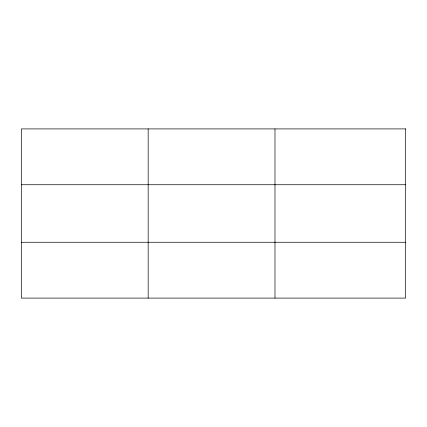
<?xml version="1.0" encoding="UTF-8"?>
<svg xmlns="http://www.w3.org/2000/svg" width="427" height="427" viewBox="0 0 427 427"><rect width="100%" height="100%" fill="white"/><g stroke="black" fill="none" stroke-linecap="round" stroke-linejoin="round"><path stroke-width="0.64" d="M148.169 298.094L148.169 128.906M274.988 298.094L274.988 128.906M21.35 184.736L405.65 184.736M21.35 242.264L405.65 242.264M405.65 128.906L405.65 298.094L21.35 298.094L21.35 128.906L405.65 128.906"/></g></svg>
